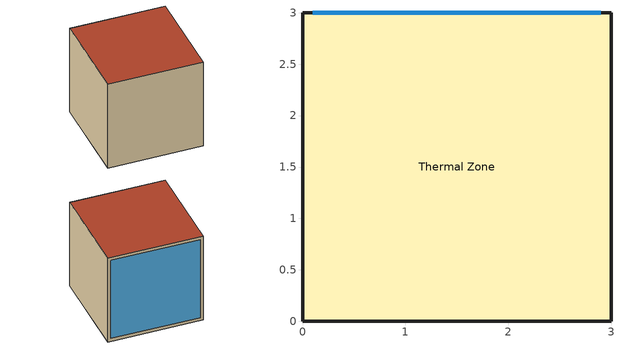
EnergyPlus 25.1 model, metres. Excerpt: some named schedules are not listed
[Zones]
Thermal Zone
 floor ground (Floor): 3,3 3,0 0,0 0,3 z0
 wall outside (Wall): 0,3 0,0 3,0 3,3 0,3 z0:3
 window (Window): 2.9,3 0.1,3 z0.1:2.9
 roof outside (Roof): 3,0 3,3 0,3 0,0 z3
[Building]
Building 1: Loads convergence tolerance value=0.04; Maximum number of warmup days=25; Minimum number of warmup days=15; North axis=0; Solar distribution=FullInteriorAndExterior; Temperature convergence tolerance value=0.4; Terrain=City
[Construction]
Floor: Contrapiso, Piso_Madera
InternalMass: internal_mass
Roof: roof_exterior, roof_inner
Wall: wall_exterior, wall_inter, wall_inner
Window: WindowMaterial
[Material]
Name | Conductivity | Density | Roughness | Solar absorptance | Specific heat | Thermal absorptance | Thickness | Visible absorptance
Contrapiso | 1.16 | 2000 | Rough | 0.3 | 2500 | 0.93 | 0.5 | 0.7
Piso_Madera | 0.34 | 1200 | MediumSmooth | 0.7 | 1380 | 0.9 | 0.02 | 0.7
internal_mass | 0.93 | 2500 | Rough | 0.7 | 2500 | 0.9 | 0.25 | 0.7
roof_exterior | 0.17 | 1200 | Smooth | 0.3 | 1670 | 0.9 | 0.005 | 0.7
roof_inner | 1.16 | 2000 | Rough | 0.3 | 1000 | 0.93 | 0.18 | 0.7
wall_exterior | 0.93 | 1900 | Rough | 0.3 | 1050 | 0.93 | 0.025 | 0.7
wall_inner | 0.035 | 20 | VerySmooth | 0.3 | 1674 | 0.9 | 0.05 | 0.3
wall_inter | 0.91 | 1800 | MediumRough | 0.3 | 880 | 0.9 | 0.16 | 0.3
[WindowMaterial:Shade]
Madera: Airflow permeability=0.5; Bottom opening multiplier=0.5; Conductivity=0.15; Infrared hemispherical emissivity=0.9; Infrared transmittance=0; Left side opening multiplier=0.5; Right side opening multiplier=0.5; Shade to glass distance=0.05; Solar reflectance=0.25; Solar transmittance=0.05; Thickness=3; Top opening multiplier=0.5; Visible reflectance=0.3; Visible transmittance=0.05
[WindowMaterial:SimpleGlazingSystem]
WindowMaterial: Solar heat gain coefficient=0.5; U factor=2
[ElectricEquipment] Design level calculation method=EquipmentLevel; Zone or zonelist or space or spacelist=Thermal Zone
Name | Design level | End use subcategory | Fraction latent | Fraction lost | Fraction radiant | Schedule
clothes dryer | 2922.77 | General | 0.015 | 0.85 | 0.081 | clothes_dryer
clothes washer | 791.344 | General | 0.03 | 0.7 | 0.162 | clothes_washer
cooking range | 1876.63 | General | 0.079 | 0.2 | 0.432 | cooking_range
dishwasher | 411.548 | General | 0.3 | 0.4 | 0.18 | dishwasher
fridge | 61.8344 | General | 0 | 0 | 0.6 | fridge
misc plug loads | 155.301 | misc plug loads | 0.045 | 0.1 | 0.513 | plug_loads_other
misc tv | 344.715 | misc tv | 0 | 0 | 0.6 | misc tv schedule
whole house fan | 0 | whole house fan | 0 | 1 | 0 | Always On
[InternalMass]
internal_mass: Zone or zonelist=Thermal Zone; Construction=InternalMass; Surface area=5
[Lights]
interior lighting: Design level calculation method=Watts/Area; End use subcategory=General; Fraction radiant=0.6; Fraction replaceable=1; Fraction visible=0.2; Return air fraction=0; Return air fraction calculated from plenum temperature=No; Schedule=lighting_interior; Watts per floor area=1; Zone or zonelist or space or spacelist=Thermal Zone
[People]
People: Activity level schedule=occupants activity schedule; Air velocity schedule=air_velocity; Carbon dioxide generation rate=3.82e-08; Clothing insulation calculation method=DynamicClothingModelASHRAE55; Enable ashrae 55 comfort warnings=No; Fraction radiant=0.31417; Mean radiant temperature calculation type=EnclosureAveraged; Number of people=1; Number of people calculation method=People; Number of people schedule=occupancy_schedule; Sensible heat fraction=0.563; Thermal comfort model 1 type=AdaptiveCEN15251; Thermal comfort model 2 type=Fanger; Work efficiency schedule=Work Efficiency; Zone or zonelist or space or spacelist=Thermal Zone
[ThermostatSetpoint:DualSetpoint]
Dual_temp_sp: Cooling setpoint temperature schedule=cooling_setpoint; Heating setpoint temperature schedule=heating_setpoint
[WindowShadingControl]
window_south: Zone=Thermal Zone; Fenestration surface name 1=window_south; Glare control is active=No; Multiple surface control type=Sequential; Shading control is scheduled=No; Shading control type=AlwaysOff; Shading device material=Madera; Shading type=ExteriorShade
[Zone]
Thermal Zone: Multiplier=1; Part of total floor area=Yes
[ZoneControl:Thermostat]
Thermostat: Zone or zonelist=Thermal Zone; Control 1=Dual_temp_sp; Control type schedule=ZONE CONTROL TYPE SCHED
[Zone equipment]
Thermal Zone: IdealHVAC
[ZoneHVAC:IdealLoadsAirSystem]
IdealHVAC: Availability schedule=HVAC_OnOff; Cooling limit=LimitFlowRateAndCapacity; Dehumidification control type=None; Heating limit=LimitFlowRateAndCapacity; Humidification control type=None; Maximum cooling air flow rate=0.1; Maximum heating air flow rate=0.1; Maximum heating supply air humidity ratio=0.0156; Maximum heating supply air temperature=50; Maximum sensible heating capacity=2500; Maximum total cooling capacity=2500; Minimum cooling supply air humidity ratio=0.0077; Minimum cooling supply air temperature=0
[Schedule:Compact]
cooling_setpoint: Through: 12/31, For: Alldays, Until: 24:00, 24
heating_setpoint: Through: 12/31, For: Alldays, Until: 24:00, 19
[Schedule:Constant]
Name | Hourly value
Always On; occupancy_schedule | 1
HVAC_OnOff; Work Efficiency | 0
ZONE CONTROL TYPE SCHED | 4
air_velocity | 0.1
occupants activity schedule | 100
[Schedule:Day:Interval]
Schedule Day 5; Schedule Day 6: 24:00, 0, No
fridge allday1; fridge allday12: 01:00, 0.610949, 02:00, 0.595675, 03:00, 0.580401, 04:00, 0.565128, 06:00, 0.549854, 07:00, 0.580401, 08:00, 0.610949, 10:00, 0.626223, 12:00, 0.610949, 15:00, 0.641496, 16:00, 0.626223, 17:00, 0.672044, 18:00, 0.733139, 19:00, 0.763686, 20:00, 0.733139, 21:00, 0.717865, 22:00, 0.702591, 23:00, 0.672044, 24:00, 0.626223, No
fridge allday2: 01:00, 0.609489, 02:00, 0.594252, 03:00, 0.579015, 04:00, 0.563777, 06:00, 0.54854, 07:00, 0.579015, 08:00, 0.609489, 10:00, 0.624726, 12:00, 0.609489, 15:00, 0.639964, 16:00, 0.624726, 17:00, 0.670438, 18:00, 0.731387, 19:00, 0.761861, 20:00, 0.731387, 21:00, 0.71615, 22:00, 0.700912, 23:00, 0.670438, 24:00, 0.624726, No
fridge allday3: 01:00, 0.791241, 02:00, 0.77146, 03:00, 0.751679, 04:00, 0.563777, 06:00, 0.712117, 07:00, 0.751679, 08:00, 0.791241, 10:00, 0.811022, 12:00, 0.791241, 15:00, 0.830803, 16:00, 0.811022, 17:00, 0.870365, 18:00, 0.949489, 19:00, 0.989051, 20:00, 0.949489, 21:00, 0.929708, 22:00, 0.909927, 23:00, 0.870365, 24:00, 0.811022, No
fridge allday6: 01:00, 0.8, 02:00, 0.78, 03:00, 0.76, 04:00, 0.74, 06:00, 0.72, 07:00, 0.76, 08:00, 0.8, 10:00, 0.82, 12:00, 0.8, 15:00, 0.84, 16:00, 0.82, 17:00, 0.88, 18:00, 0.96, 19:00, 1, 20:00, 0.96, 21:00, 0.94, 22:00, 0.92, 23:00, 0.88, 24:00, 0.82, No
fridge allday10: 01:00, 0.679562, 02:00, 0.662573, 03:00, 0.645584, 04:00, 0.628595, 06:00, 0.611606, 07:00, 0.645584, 08:00, 0.679562, 10:00, 0.696551, 12:00, 0.679562, 15:00, 0.71354, 16:00, 0.696551, 17:00, 0.747518, 18:00, 0.815474, 19:00, 0.849453, 20:00, 0.815474, 21:00, 0.798485, 22:00, 0.781496, 23:00, 0.747518, 24:00, 0.696551, No
fridge allday11: 01:00, 0.675182, 02:00, 0.658303, 03:00, 0.641423, 04:00, 0.624544, 06:00, 0.607664, 07:00, 0.641423, 08:00, 0.675182, 10:00, 0.692062, 12:00, 0.675182, 15:00, 0.708942, 16:00, 0.692062, 17:00, 0.742701, 18:00, 0.810219, 19:00, 0.843978, 20:00, 0.810219, 21:00, 0.793339, 22:00, 0.77646, 23:00, 0.742701, 24:00, 0.692062, No
misc tv schedule weekday1: 01:00, 0.101928, 02:00, 0.0495868, 03:00, 0.0247934, 04:00, 0.0192837, 05:00, 0.030303, 06:00, 0.0495868, 07:00, 0.0798898, 08:00, 0.110193, 09:00, 0.134986, 10:00, 0.15978, 11:00, 0.179063, 12:00, 0.198347, 13:00, 0.209366, 14:00, 0.236915, 15:00, 0.250689, 16:00, 0.280992, 17:00, 0.349862, 18:00, 0.429752, 19:00, 0.578512, 20:00, 0.809917, 21:00, 1, 22:00, 0.947658, 23:00, 0.573003, 24:00, 0.247934, No
misc tv schedule weekday2: 01:00, 0.101211, 02:00, 0.0492379, 03:00, 0.0246189, 04:00, 0.0191481, 05:00, 0.0300898, 06:00, 0.0492379, 07:00, 0.0793277, 08:00, 0.109418, 09:00, 0.134036, 10:00, 0.158655, 11:00, 0.177803, 12:00, 0.196952, 13:00, 0.207893, 14:00, 0.235248, 15:00, 0.248925, 16:00, 0.279015, 17:00, 0.347401, 18:00, 0.426728, 19:00, 0.574442, 20:00, 0.804219, 21:00, 0.992964, 22:00, 0.940991, 23:00, 0.568971, 24:00, 0.246189, No
misc tv schedule weekday3; misc tv schedule weekday5: 01:00, 0.0861505, 02:00, 0.0419111, 03:00, 0.0209555, 04:00, 0.0162988, 05:00, 0.0256123, 06:00, 0.0419111, 07:00, 0.0675234, 08:00, 0.0931357, 09:00, 0.114091, 10:00, 0.135047, 11:00, 0.151346, 12:00, 0.167644, 13:00, 0.176958, 14:00, 0.200242, 15:00, 0.211884, 16:00, 0.237496, 17:00, 0.295706, 18:00, 0.363229, 19:00, 0.488963, 20:00, 0.684548, 21:00, 0.845207, 22:00, 0.800967, 23:00, 0.484306, 24:00, 0.209555, No
misc tv schedule weekday4: 01:00, 0.0868677, 02:00, 0.04226, 03:00, 0.02113, 04:00, 0.0164344, 05:00, 0.0258255, 06:00, 0.04226, 07:00, 0.0680855, 08:00, 0.093911, 09:00, 0.115041, 10:00, 0.136171, 11:00, 0.152605, 12:00, 0.16904, 13:00, 0.178431, 14:00, 0.201909, 15:00, 0.213648, 16:00, 0.239473, 17:00, 0.298168, 18:00, 0.366253, 19:00, 0.493033, 20:00, 0.690246, 21:00, 0.852243, 22:00, 0.807635, 23:00, 0.488337, 24:00, 0.2113, No
misc tv schedule weekday6: 01:00, 0.0890192, 02:00, 0.0433067, 03:00, 0.0216533, 04:00, 0.0168415, 05:00, 0.0264652, 06:00, 0.0433067, 07:00, 0.0697718, 08:00, 0.096237, 09:00, 0.11789, 10:00, 0.139544, 11:00, 0.156385, 12:00, 0.173227, 13:00, 0.18285, 14:00, 0.20691, 15:00, 0.218939, 16:00, 0.245404, 17:00, 0.305553, 18:00, 0.375324, 19:00, 0.505244, 20:00, 0.707342, 21:00, 0.873351, 22:00, 0.827638, 23:00, 0.500432, 24:00, 0.216533, No
misc tv schedule weekday7: 01:00, 0.0892882, 02:00, 0.0434375, 03:00, 0.0217187, 04:00, 0.0168924, 05:00, 0.0265451, 06:00, 0.0434375, 07:00, 0.0699826, 08:00, 0.0965278, 09:00, 0.118247, 10:00, 0.139965, 11:00, 0.156858, 12:00, 0.17375, 13:00, 0.183403, 14:00, 0.207535, 15:00, 0.219601, 16:00, 0.246146, 17:00, 0.306476, 18:00, 0.376458, 19:00, 0.506771, 20:00, 0.709479, 21:00, 0.875989, 22:00, 0.830139, 23:00, 0.501944, 24:00, 0.217187, No
misc tv schedule weekend1: 01:00, 0.0936057, 02:00, 0.0468029, 03:00, 0.0255288, 04:00, 0.0170192, 05:00, 0.0234014, 06:00, 0.0297836, 07:00, 0.0510577, 08:00, 0.0914783, 09:00, 0.151046, 10:00, 0.199976, 11:00, 0.238269, 12:00, 0.261671, 13:00, 0.280817, 14:00, 0.331875, 15:00, 0.378678, 16:00, 0.416971, 17:00, 0.438245, 18:00, 0.453137, 19:00, 0.533978, 20:00, 0.702043, 21:00, 0.825432, 22:00, 0.76161, 23:00, 0.480793, 24:00, 0.219123, No
misc tv schedule weekend2: 01:00, 0.0929471, 02:00, 0.0464736, 03:00, 0.0253492, 04:00, 0.0168995, 05:00, 0.0232368, 06:00, 0.0295741, 07:00, 0.0506984, 08:00, 0.0908347, 09:00, 0.149983, 10:00, 0.198569, 11:00, 0.236593, 12:00, 0.259829, 13:00, 0.278841, 14:00, 0.32954, 15:00, 0.376013, 16:00, 0.414037, 17:00, 0.435162, 18:00, 0.449949, 19:00, 0.530221, 20:00, 0.697103, 21:00, 0.819625, 22:00, 0.756252, 23:00, 0.47741, 24:00, 0.217581, No
misc tv schedule weekend3; misc tv schedule weekend5: 01:00, 0.0791162, 02:00, 0.0395581, 03:00, 0.0215771, 04:00, 0.0143848, 05:00, 0.019779, 06:00, 0.0251733, 07:00, 0.0431543, 08:00, 0.0773181, 09:00, 0.127665, 10:00, 0.169021, 11:00, 0.201387, 12:00, 0.221166, 13:00, 0.237349, 14:00, 0.280503, 15:00, 0.320061, 16:00, 0.352427, 17:00, 0.370408, 18:00, 0.382994, 19:00, 0.451322, 20:00, 0.593371, 21:00, 0.697661, 22:00, 0.643718, 23:00, 0.40637, 24:00, 0.185204, No
misc tv schedule weekend4: 01:00, 0.0797748, 02:00, 0.0398874, 03:00, 0.0217568, 04:00, 0.0145045, 05:00, 0.0199437, 06:00, 0.0253829, 07:00, 0.0435135, 08:00, 0.0779617, 09:00, 0.128728, 10:00, 0.170428, 11:00, 0.203063, 12:00, 0.223007, 13:00, 0.239324, 14:00, 0.282838, 15:00, 0.322725, 16:00, 0.355361, 17:00, 0.373491, 18:00, 0.386183, 19:00, 0.455079, 20:00, 0.598311, 21:00, 0.703469, 22:00, 0.649077, 23:00, 0.409752, 24:00, 0.186746, No
misc tv schedule weekend6: 01:00, 0.0817507, 02:00, 0.0408753, 03:00, 0.0222956, 04:00, 0.0148638, 05:00, 0.0204377, 06:00, 0.0260116, 07:00, 0.0445913, 08:00, 0.0798927, 09:00, 0.131916, 10:00, 0.174649, 11:00, 0.208093, 12:00, 0.22853, 13:00, 0.245252, 14:00, 0.289843, 15:00, 0.330719, 16:00, 0.364162, 17:00, 0.382742, 18:00, 0.395748, 19:00, 0.46635, 20:00, 0.61313, 21:00, 0.720892, 22:00, 0.665153, 23:00, 0.419901, 24:00, 0.191371, No
misc tv schedule weekend7: 01:00, 0.0819976, 02:00, 0.0409988, 03:00, 0.022363, 04:00, 0.0149087, 05:00, 0.0204994, 06:00, 0.0260902, 07:00, 0.044726, 08:00, 0.0801341, 09:00, 0.132314, 10:00, 0.175177, 11:00, 0.208721, 12:00, 0.229221, 13:00, 0.245993, 14:00, 0.290719, 15:00, 0.331718, 16:00, 0.365262, 17:00, 0.383898, 18:00, 0.396943, 19:00, 0.467759, 20:00, 0.614982, 21:00, 0.72307, 22:00, 0.667163, 23:00, 0.42117, 24:00, 0.191949, No
[Schedule:File] Adjust schedule for daylight savings=Yes; Column separator=Comma; File=C:/Users/grhen/Documents/GitHub/eprllib_experiments/general_learning/files/epjson/schedules.csv; Interpolate to timestep=No; Minutes per item=10; Number of hours of data=8760; Rows to skip at top=1
Name | Column number
clothes_dryer | 7
clothes_washer | 6
cooking_range | 4
dishwasher | 5
lighting_interior | 1
plug_loads_other | 8
[Schedule:Week:Daily]
fridge Week Rule - Dec2-Dec31: fridge allday12, fridge allday12, fridge allday12, fridge allday12, fridge allday12, fridge allday12, fridge allday12, Schedule Day 5, Schedule Day 5, Schedule Day 5, Schedule Day 5, Schedule Day 5
fridge Week Rule - Feb4-Feb24: fridge allday2, fridge allday2, fridge allday2, fridge allday2, fridge allday2, fridge allday2, fridge allday2, Schedule Day 5, Schedule Day 5, Schedule Day 5, Schedule Day 5, Schedule Day 5
fridge Week Rule - Feb25-Mar3: fridge allday2, fridge allday2, fridge allday2, fridge allday2, fridge allday3, fridge allday3, fridge allday3, Schedule Day 5, Schedule Day 5, Schedule Day 5, Schedule Day 5, Schedule Day 5
fridge Week Rule - Jan1-Jan27: fridge allday1, fridge allday1, fridge allday1, fridge allday1, fridge allday1, fridge allday1, fridge allday1, Schedule Day 5, Schedule Day 5, Schedule Day 5, Schedule Day 5, Schedule Day 5
fridge Week Rule - Jan28-Feb3: fridge allday1, fridge allday1, fridge allday1, fridge allday1, fridge allday2, fridge allday2, fridge allday2, Schedule Day 5, Schedule Day 5, Schedule Day 5, Schedule Day 5, Schedule Day 5
fridge Week Rule - Jun3-Sep29: fridge allday6, fridge allday6, fridge allday6, fridge allday6, fridge allday6, fridge allday6, fridge allday6, Schedule Day 5, Schedule Day 5, Schedule Day 5, Schedule Day 5, Schedule Day 5
fridge Week Rule - Mar4-May26: fridge allday3, fridge allday3, fridge allday3, fridge allday3, fridge allday3, fridge allday3, fridge allday3, Schedule Day 5, Schedule Day 5, Schedule Day 5, Schedule Day 5, Schedule Day 5
fridge Week Rule - May27-Jun2: fridge allday3, fridge allday3, fridge allday3, fridge allday3, fridge allday6, fridge allday6, fridge allday6, Schedule Day 5, Schedule Day 5, Schedule Day 5, Schedule Day 5, Schedule Day 5
fridge Week Rule - Nov4-Nov24: fridge allday11, fridge allday11, fridge allday11, fridge allday11, fridge allday11, fridge allday11, fridge allday11, Schedule Day 5, Schedule Day 5, Schedule Day 5, Schedule Day 5, Schedule Day 5
fridge Week Rule - Nov25-Dec1: fridge allday11, fridge allday11, fridge allday11, fridge allday11, fridge allday11, fridge allday11, fridge allday12, Schedule Day 5, Schedule Day 5, Schedule Day 5, Schedule Day 5, Schedule Day 5
fridge Week Rule - Oct7-Oct27: fridge allday10, fridge allday10, fridge allday10, fridge allday10, fridge allday10, fridge allday10, fridge allday10, Schedule Day 5, Schedule Day 5, Schedule Day 5, Schedule Day 5, Schedule Day 5
fridge Week Rule - Oct28-Nov3: fridge allday10, fridge allday10, fridge allday10, fridge allday10, fridge allday11, fridge allday11, fridge allday11, Schedule Day 5, Schedule Day 5, Schedule Day 5, Schedule Day 5, Schedule Day 5
fridge Week Rule - Sep30-Oct6: fridge allday6, fridge allday10, fridge allday10, fridge allday10, fridge allday10, fridge allday10, fridge allday10, Schedule Day 5, Schedule Day 5, Schedule Day 5, Schedule Day 5, Schedule Day 5
misc tv schedule Week Rule - Apr1-Apr28: misc tv schedule weekend4, misc tv schedule weekday4, misc tv schedule weekday4, misc tv schedule weekday4, misc tv schedule weekday4, misc tv schedule weekday4, misc tv schedule weekend4, Schedule Day 6, Schedule Day 6, Schedule Day 6, Schedule Day 6, Schedule Day 6
misc tv schedule Week Rule - Apr29-May5: misc tv schedule weekend4, misc tv schedule weekday4, misc tv schedule weekday5, misc tv schedule weekday5, misc tv schedule weekday5, misc tv schedule weekday5, misc tv schedule weekend5, Schedule Day 6, Schedule Day 6, Schedule Day 6, Schedule Day 6, Schedule Day 6
misc tv schedule Week Rule - Aug5-Aug25: misc tv schedule weekend8, misc tv schedule weekday8, misc tv schedule weekday8, misc tv schedule weekday8, misc tv schedule weekday8, misc tv schedule weekday8, misc tv schedule weekend8, Schedule Day 6, Schedule Day 6, Schedule Day 6, Schedule Day 6, Schedule Day 6
misc tv schedule Week Rule - Aug26-Sep1: misc tv schedule weekend8, misc tv schedule weekday8, misc tv schedule weekday8, misc tv schedule weekday8, misc tv schedule weekday8, misc tv schedule weekday8, misc tv schedule weekend9, Schedule Day 6, Schedule Day 6, Schedule Day 6, Schedule Day 6, Schedule Day 6
misc tv schedule Week Rule - Dec2-Dec31: misc tv schedule weekend12, misc tv schedule weekday12, misc tv schedule weekday12, misc tv schedule weekday12, misc tv schedule weekday12, misc tv schedule weekday12, misc tv schedule weekend12, Schedule Day 6, Schedule Day 6, Schedule Day 6, Schedule Day 6, Schedule Day 6
misc tv schedule Week Rule - Feb4-Feb24: misc tv schedule weekend2, misc tv schedule weekday2, misc tv schedule weekday2, misc tv schedule weekday2, misc tv schedule weekday2, misc tv schedule weekday2, misc tv schedule weekend2, Schedule Day 6, Schedule Day 6, Schedule Day 6, Schedule Day 6, Schedule Day 6
misc tv schedule Week Rule - Feb25-Mar3: misc tv schedule weekend2, misc tv schedule weekday2, misc tv schedule weekday2, misc tv schedule weekday2, misc tv schedule weekday3, misc tv schedule weekday3, misc tv schedule weekend3, Schedule Day 6, Schedule Day 6, Schedule Day 6, Schedule Day 6, Schedule Day 6
misc tv schedule Week Rule - Jan1-Jan6: misc tv schedule weekday1, misc tv schedule weekday1, misc tv schedule weekday1, misc tv schedule weekday1, misc tv schedule weekday1, misc tv schedule weekday1, misc tv schedule weekend1, Schedule Day 6, Schedule Day 6, Schedule Day 6, Schedule Day 6, Schedule Day 6
misc tv schedule Week Rule - Jan7-Jan27: misc tv schedule weekend1, misc tv schedule weekday1, misc tv schedule weekday1, misc tv schedule weekday1, misc tv schedule weekday1, misc tv schedule weekday1, misc tv schedule weekend1, Schedule Day 6, Schedule Day 6, Schedule Day 6, Schedule Day 6, Schedule Day 6
misc tv schedule Week Rule - Jan28-Feb3: misc tv schedule weekend1, misc tv schedule weekday1, misc tv schedule weekday1, misc tv schedule weekday1, misc tv schedule weekday2, misc tv schedule weekday2, misc tv schedule weekend2, Schedule Day 6, Schedule Day 6, Schedule Day 6, Schedule Day 6, Schedule Day 6
misc tv schedule Week Rule - Jul1-Jul28: misc tv schedule weekend7, misc tv schedule weekday7, misc tv schedule weekday7, misc tv schedule weekday7, misc tv schedule weekday7, misc tv schedule weekday7, misc tv schedule weekend7, Schedule Day 6, Schedule Day 6, Schedule Day 6, Schedule Day 6, Schedule Day 6
misc tv schedule Week Rule - Jul29-Aug4: misc tv schedule weekend7, misc tv schedule weekday7, misc tv schedule weekday7, misc tv schedule weekday8, misc tv schedule weekday8, misc tv schedule weekday8, misc tv schedule weekend8, Schedule Day 6, Schedule Day 6, Schedule Day 6, Schedule Day 6, Schedule Day 6
misc tv schedule Week Rule - Jun3-Jun30: misc tv schedule weekend6, misc tv schedule weekday6, misc tv schedule weekday6, misc tv schedule weekday6, misc tv schedule weekday6, misc tv schedule weekday6, misc tv schedule weekend6, Schedule Day 6, Schedule Day 6, Schedule Day 6, Schedule Day 6, Schedule Day 6
misc tv schedule Week Rule - Mar4-Mar31: misc tv schedule weekend3, misc tv schedule weekday3, misc tv schedule weekday3, misc tv schedule weekday3, misc tv schedule weekday3, misc tv schedule weekday3, misc tv schedule weekend3, Schedule Day 6, Schedule Day 6, Schedule Day 6, Schedule Day 6, Schedule Day 6
misc tv schedule Week Rule - May6-May26: misc tv schedule weekend5, misc tv schedule weekday5, misc tv schedule weekday5, misc tv schedule weekday5, misc tv schedule weekday5, misc tv schedule weekday5, misc tv schedule weekend5, Schedule Day 6, Schedule Day 6, Schedule Day 6, Schedule Day 6, Schedule Day 6
misc tv schedule Week Rule - May27-Jun2: misc tv schedule weekend5, misc tv schedule weekday5, misc tv schedule weekday5, misc tv schedule weekday5, misc tv schedule weekday5, misc tv schedule weekday6, misc tv schedule weekend6, Schedule Day 6, Schedule Day 6, Schedule Day 6, Schedule Day 6, Schedule Day 6
misc tv schedule Week Rule - Nov4-Nov24: misc tv schedule weekend11, misc tv schedule weekday11, misc tv schedule weekday11, misc tv schedule weekday11, misc tv schedule weekday11, misc tv schedule weekday11, misc tv schedule weekend11, Schedule Day 6, Schedule Day 6, Schedule Day 6, Schedule Day 6, Schedule Day 6
misc tv schedule Week Rule - Nov25-Dec1: misc tv schedule weekend11, misc tv schedule weekday11, misc tv schedule weekday11, misc tv schedule weekday11, misc tv schedule weekday11, misc tv schedule weekday11, misc tv schedule weekend12, Schedule Day 6, Schedule Day 6, Schedule Day 6, Schedule Day 6, Schedule Day 6
misc tv schedule Week Rule - Oct7-Oct27: misc tv schedule weekend10, misc tv schedule weekday10, misc tv schedule weekday10, misc tv schedule weekday10, misc tv schedule weekday10, misc tv schedule weekday10, misc tv schedule weekend10, Schedule Day 6, Schedule Day 6, Schedule Day 6, Schedule Day 6, Schedule Day 6
misc tv schedule Week Rule - Oct28-Nov3: misc tv schedule weekend10, misc tv schedule weekday10, misc tv schedule weekday10, misc tv schedule weekday10, misc tv schedule weekday11, misc tv schedule weekday11, misc tv schedule weekend11, Schedule Day 6, Schedule Day 6, Schedule Day 6, Schedule Day 6, Schedule Day 6
misc tv schedule Week Rule - Sep2-Sep29: misc tv schedule weekend9, misc tv schedule weekday9, misc tv schedule weekday9, misc tv schedule weekday9, misc tv schedule weekday9, misc tv schedule weekday9, misc tv schedule weekend9, Schedule Day 6, Schedule Day 6, Schedule Day 6, Schedule Day 6, Schedule Day 6
misc tv schedule Week Rule - Sep30-Oct6: misc tv schedule weekend9, misc tv schedule weekday10, misc tv schedule weekday10, misc tv schedule weekday10, misc tv schedule weekday10, misc tv schedule weekday10, misc tv schedule weekend10, Schedule Day 6, Schedule Day 6, Schedule Day 6, Schedule Day 6, Schedule Day 6
[Schedule:Year]
fridge: fridge Week Rule - Jan1-Jan27, 1, 1, 1, 27, fridge Week Rule - Jan28-Feb3, 1, 28, 2, 3, fridge Week Rule - Feb4-Feb24, 2, 4, 2, 24, fridge Week Rule - Feb25-Mar3, 2, 25, 3, 3, fridge Week Rule - Mar4-May26, 3, 4, 5, 26, fridge Week Rule - May27-Jun2, 5, 27, 6, 2, fridge Week Rule - Jun3-Sep29, 6, 3, 9, 29, fridge Week Rule - Sep30-Oct6, 9, 30, 10, 6, fridge Week Rule - Oct7-Oct27, 10, 7, 10, 27, fridge Week Rule - Oct28-Nov3, 10, 28, 11, 3, fridge Week Rule - Nov4-Nov24, 11, 4, 11, 24, fridge Week Rule - Nov25-Dec1, 11, 25, 12, 1, fridge Week Rule - Dec2-Dec31, 12, 2, 12, 31
misc tv schedule: misc tv schedule Week Rule - Jan1-Jan6, 1, 1, 1, 6, misc tv schedule Week Rule - Jan7-Jan27, 1, 7, 1, 27, misc tv schedule Week Rule - Jan28-Feb3, 1, 28, 2, 3, misc tv schedule Week Rule - Feb4-Feb24, 2, 4, 2, 24, misc tv schedule Week Rule - Feb25-Mar3, 2, 25, 3, 3, misc tv schedule Week Rule - Mar4-Mar31, 3, 4, 3, 31, misc tv schedule Week Rule - Apr1-Apr28, 4, 1, 4, 28, misc tv schedule Week Rule - Apr29-May5, 4, 29, 5, 5, misc tv schedule Week Rule - May6-May26, 5, 6, 5, 26, misc tv schedule Week Rule - May27-Jun2, 5, 27, 6, 2, misc tv schedule Week Rule - Jun3-Jun30, 6, 3, 6, 30, misc tv schedule Week Rule - Jul1-Jul28, 7, 1, 7, 28, misc tv schedule Week Rule - Jul29-Aug4, 7, 29, 8, 4, misc tv schedule Week Rule - Aug5-Aug25, 8, 5, 8, 25, misc tv schedule Week Rule - Aug26-Sep1, 8, 26, 9, 1, misc tv schedule Week Rule - Sep2-Sep29, 9, 2, 9, 29, misc tv schedule Week Rule - Sep30-Oct6, 9, 30, 10, 6, misc tv schedule Week Rule - Oct7-Oct27, 10, 7, 10, 27, misc tv schedule Week Rule - Oct28-Nov3, 10, 28, 11, 3, misc tv schedule Week Rule - Nov4-Nov24, 11, 4, 11, 24, misc tv schedule Week Rule - Nov25-Dec1, 11, 25, 12, 1, misc tv schedule Week Rule - Dec2-Dec31, 12, 2, 12, 31
